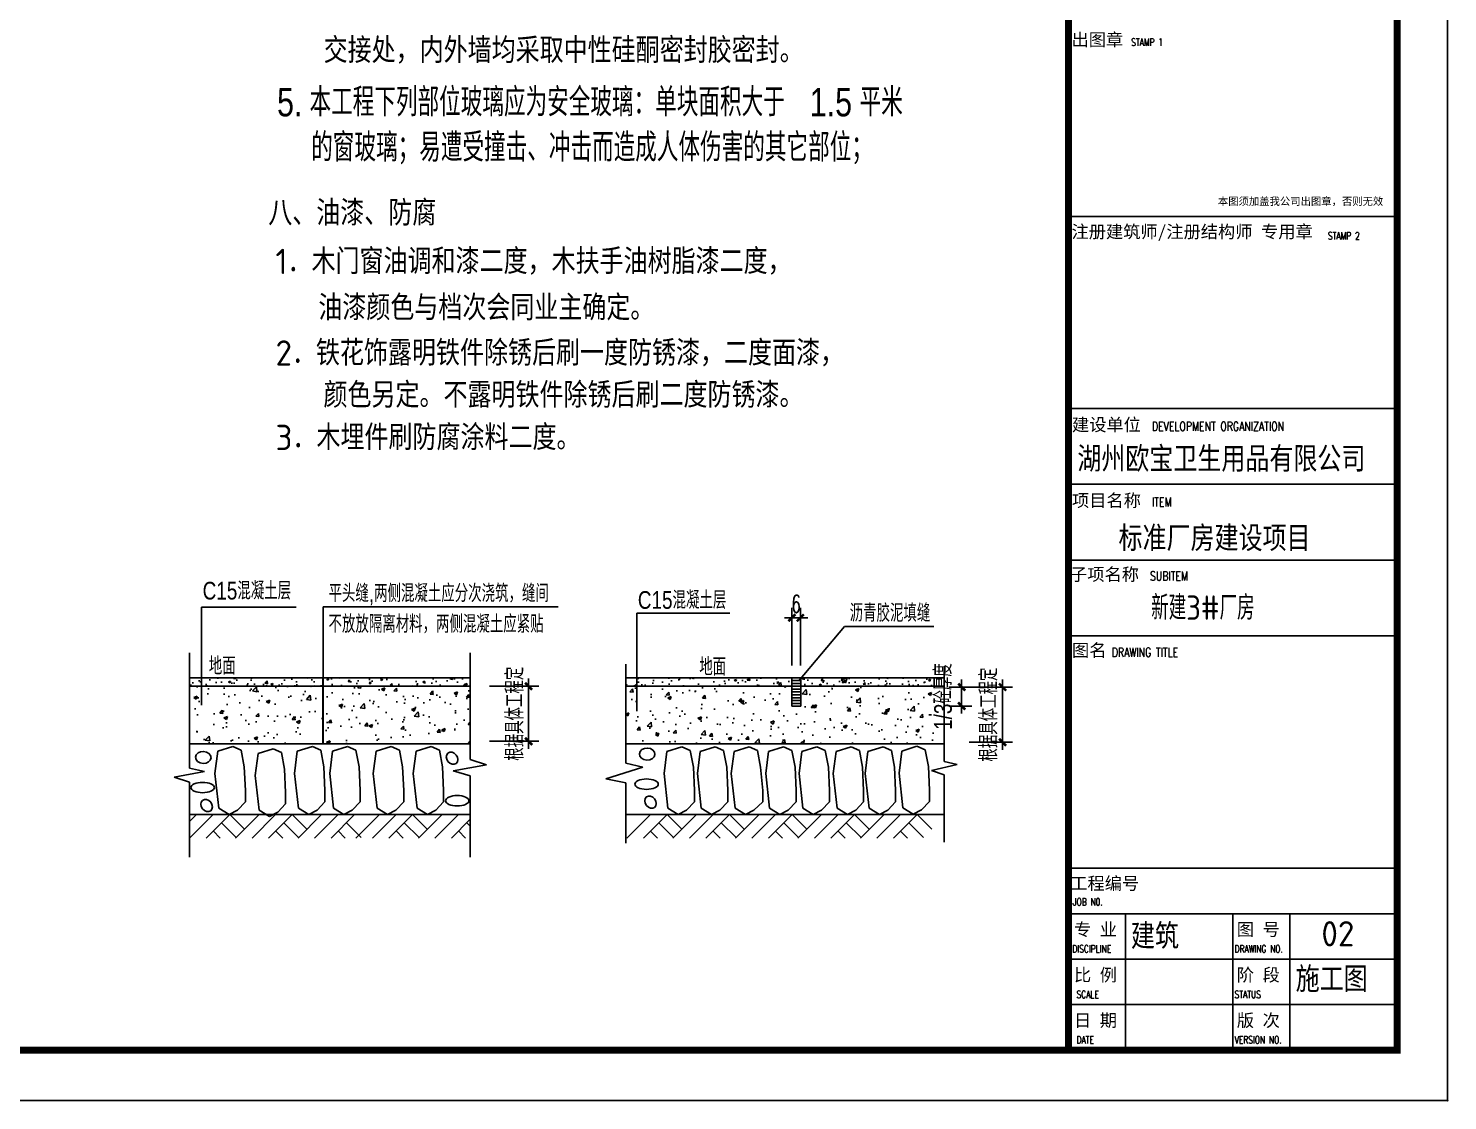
# Model space of a CAD drawing. Extents: x -248860 to 1018944, y -1060852 to 188626.
# Drawn here: x -115309 to -87223, y 19053 to 40278 of the extents above; entities that cross this region are included whole.
import ezdxf
from ezdxf.enums import TextEntityAlignment as Align

# ---------------------------------------------------------------- set-up
doc = ezdxf.new("R2010")
doc.units = 0
doc.header["$LTSCALE"] = 1000
doc.header["$MEASUREMENT"] = 0
doc.linetypes.add('89', pattern=[0])
doc.layers.get('0').update_dxf_attribs({"linetype": 'CONTINUOUS'})
doc.layers.get('Defpoints').update_dxf_attribs({"linetype": 'CONTINUOUS'})
for name, color, linetype in [('PUB_HATCH', 8, 'CONTINUOUS'), ('PUB_TEXT', 7, 'CONTINUOUS'), ('WALL', 6, 'CONTINUOUS'), ('可见线', 7, 'CONTINUOUS'), ('图层1', 53, 'CONTINUOUS'), ('图框', 4, 'CONTINUOUS'), ('尺寸标注', 7, 'CONTINUOUS'), ('粗实线', 3, 'CONTINUOUS')]:
    doc.layers.add(name, color=color, linetype=linetype)
doc.styles.add('_TXT', font='SIMPLEX.shx', dxfattribs={"width": 0.6})
doc.styles.add('iIcon2', font='')
doc.styles.add('MIMI-TKWZ', font='romanc.shx', dxfattribs={"width": 0.75, "oblique": 15, "bigfont": 'bigfont.shx'})
doc.styles.add('S1', font='stand_e1.shx', dxfattribs={"width": 0.8, "bigfont": 'stand_c1.shx'})
doc.styles.get("Standard").update_dxf_attribs({"font": 'GBENOR', "bigfont": 'GBCBIG'})
doc.styles.add('STYLE1', font='tssdeng.shx', dxfattribs={"height": 8, "bigfont": 'tssdchn.shx'})
doc.styles.add('TSSD_REIN', font='tssdeng.shx', dxfattribs={"width": 0.7, "bigfont": 'tssdchn.shx'})
doc.styles.get('iIcon2').set_extended_font_data('SimSun')
doc.dimstyles.new('NORMAL', dxfattribs={"dimtxt": 0.18, "dimasz": 0.18, "dimexe": 0.18, "dimexo": 0.0625, "dimgap": 0.09, "dimtad": 0, "dimtih": 1, "dimtoh": 1, "dimdec": 4, "dimzin": 0, "dimdsep": 46, "dimtxsty": 'Standard', "dimcen": 0.09, "dimadec": 0, "dimazin": 0, "dimtfac": 1, "dimtdec": 4, "dimtofl": 0, "dimtmove": 0, "dimatfit": 3, "dimfxl": 1, "dimtolj": 1, "dimtzin": 0, "dimarcsym": 0})

# ---------------------------------------------------------------- blocks, each defined once
blk = doc.blocks.new('sdfs')
at = {"layer": '图框'}
for p, q in [((907163, 374763), (913663, 374763)), ((907163, 370963), (913663, 370963)), ((907163, 369463), (913663, 369463)), ((907163, 367963), (913663, 367963)), ((907163, 361863), (913663, 361863)), ((907163, 360963), (913663, 360963)), ((908288, 360963), (908288, 358263)), ((910413, 360963), (910413, 358263)), ((911538, 360963), (911538, 358263)), ((907163, 360063), (913663, 360063)), ((907163, 359163), (913663, 359163))]:
    blk.add_line(p, q, dxfattribs=at)
blk.add_lwpolyline([(855263, 357263), (914663, 357263), (914663, 399263), (855263, 399263)], close=True, dxfattribs=at)
at = {"layer": '图框', "const_width": 140}
for points in [[(857763, 398263), (913663, 398263), (913663, 358263), (857763, 358263)], [(913663, 398263), (907163, 398263), (907163, 358263), (913663, 358263)]]:
    blk.add_lwpolyline(points, close=True, dxfattribs=at)
at = {"layer": '图框', "const_width": 35}
for points in [[(907163, 370963), (913663, 370963)], [(907163, 366463), (913663, 366463)]]:
    blk.add_lwpolyline(points, dxfattribs=at)
at = {"layer": '图框'}
blk.add_point((914663, 357263), dxfattribs=at)
at = {"layer": '图框', "style": 'iIcon2'}
for s, height, p in [('出图章', 250, (907221, 378139)), ('本图须加盖我公司出图章，否则无效', 150, (910117, 374990)), ('注册建筑师/注册结构师 专用章', 250, (907221, 374339)), ('建设单位', 250, (907230, 370518)), ('项目名称', 250, (907230, 369018)), ('子项名称', 250, (907192, 367556)), ('图名', 250, (907230, 366053)), ('工程编号', 250, (907196, 361439)), ('专 业', 250, (907269, 360527)), ('图 号', 250, (910491, 360527)), ('比 例', 250, (907269, 359627)), ('阶 段', 250, (910491, 359627)), ('日 期', 250, (907269, 358727)), ('版 次', 250, (910491, 358727))]:
    blk.add_text(s, height=height, dxfattribs=at).set_placement(p)
at = {"layer": '图框', "style": 'MIMI-TKWZ', "width": 0.75}
for s, height, p in [('STAMP 1', 145, (908401, 378142)), ('STAMP 2', 145, (912295, 374309)), ('DEVELOPMENT ORGANIZATION', 180, (908812, 370521)), ('ITEM', 180, (908812, 369021)), ('SUBITEM', 180, (908774, 367559)), ('DRAWING TITLE', 180, (908018, 366049)), ('JOB N0.', 145, (907246, 361124)), ('DISCIPLINE', 145, (907237, 360194)), ('DRAWING NO.', 145, (910447, 360194)), ('SCALE', 145, (907319, 359294)), ('STATUS', 145, (910447, 359294)), ('DATE', 145, (907319, 358394)), ('VERSION NO.', 145, (910447, 358394))]:
    blk.add_text(s, height=height, dxfattribs=at).set_placement(p)
blk = doc.blocks.new('_DIMX')
blk.add_line((-150, 0), (150, 0))
at = {"const_width": 50}
blk.add_lwpolyline([(-70, -70), (70, 70)], dxfattribs=at)
blk = doc.blocks.new('*D872')
at = {"layer": 'Defpoints', "color": 0}
for p in [(-97093, 27239), (-97093, 26864), (-96840, 26864)]:
    blk.add_point(p, dxfattribs=at)
at = {"layer": '可见线', "color": 3, "lineweight": -2}
for p, q in [((-97093, 27239), (-96640, 27239)), ((-96840, 27238), (-96840, 26865)), ((-97093, 26864), (-96640, 26864))]:
    blk.add_line(p, q, dxfattribs=at)
for p, rotation in [((-96840, 27239), 90), ((-96840, 26864), 270)]:
    blk.add_blockref('_DIMX', p, dxfattribs=dict(at, rotation=rotation))
at = {"layer": '可见线', "color": 7, "insert": (-97207, 27051), "char_height": 350, "attachment_point": 5, "rotation": 90, "style": 'S1'}
blk.add_mtext('\\A1;1/3砼厚度', dxfattribs=at)
blk = doc.blocks.new('*D873')
at = {"layer": 'Defpoints', "color": 0}
for p in [(-96690, 27239), (-96690, 26148), (-96031, 26148)]:
    blk.add_point(p, dxfattribs=at)
at = {"layer": '可见线', "color": 3, "lineweight": -2}
for p, q in [((-96690, 27239), (-95831, 27239)), ((-96031, 27240), (-96031, 27241)), ((-96031, 27239), (-96031, 26148)), ((-96690, 26148), (-95831, 26148)), ((-96031, 26147), (-96031, 26146))]:
    blk.add_line(p, q, dxfattribs=at)
for p, rotation in [((-96031, 27239), 270), ((-96031, 26148), 90)]:
    blk.add_blockref('_DIMX', p, dxfattribs=dict(at, rotation=rotation))
at = {"layer": '可见线', "color": 7, "insert": (-96306, 26694), "char_height": 350, "attachment_point": 5, "rotation": 90, "style": 'S1'}
blk.add_mtext('\\A1;根据具体工程定', dxfattribs=at)
blk = doc.blocks.new('*D874')
at = {"layer": 'Defpoints', "color": 0, "linetype": '89'}
for p in [(-100032, 28611), (-100199, 27667), (-100032, 27667)]:
    blk.add_point(p, dxfattribs=at)
at = {"layer": '尺寸标注', "color": 3, "linetype": '89', "lineweight": -2}
for p, q in [((-100199, 27667), (-100199, 28811)), ((-100032, 27667), (-100032, 28811)), ((-100200, 28611), (-100201, 28611)), ((-100199, 28611), (-100032, 28611)), ((-100031, 28611), (-100030, 28611))]:
    blk.add_line(p, q, dxfattribs=at)
blk.add_blockref('_DIMX', (-100199, 28611), dxfattribs=at)
at = {"layer": '尺寸标注', "color": 3, "linetype": '89', "lineweight": -2, "rotation": 180}
blk.add_blockref('_DIMX', (-100032, 28611), dxfattribs=at)
at = {"layer": '尺寸标注', "color": 7, "linetype": '89', "insert": (-100116, 28886), "char_height": 350, "attachment_point": 5, "style": '_TXT'}
blk.add_mtext('\\A1;6', dxfattribs=at)
blk = doc.blocks.new('*D875')
at = {"layer": 'Defpoints', "color": 0}
for p in [(-106182, 27256), (-106182, 26166), (-105409, 26166)]:
    blk.add_point(p, dxfattribs=at)
at = {"layer": '可见线', "color": 3, "lineweight": -2}
for p, q in [((-106182, 27256), (-105209, 27256)), ((-105409, 27257), (-105409, 27258)), ((-105409, 27256), (-105409, 26166)), ((-106182, 26166), (-105209, 26166)), ((-105409, 26165), (-105409, 26164))]:
    blk.add_line(p, q, dxfattribs=at)
for p, rotation in [((-105409, 27256), 270), ((-105409, 26166), 90)]:
    blk.add_blockref('_DIMX', p, dxfattribs=dict(at, rotation=rotation))
at = {"layer": '可见线', "color": 7, "insert": (-105684, 26711), "char_height": 350, "attachment_point": 5, "rotation": 90, "style": 'S1'}
blk.add_mtext('\\A1;根据具体工程定', dxfattribs=at)

msp = doc.modelspace()

# ---------------------------------------------------------------- hatches: boundary and pattern name
at = {"layer": 'PUB_HATCH'}
h = msp.add_hatch(dxfattribs=at)
h.set_pattern_fill('AN33C', color=4, scale=583.31, style=0)
h.set_pattern_definition([(50, (-341993.94, 355520.5), (418.38504, -36.60395), [43.74825, -481.23075]), (355, (-341993.94, 355520.5), (-80.93504, 438.7612), [34.9986, -384.9846]), (100.4514, (-341959.08, 355517.44), (337.4503, 402.15698), [37.1803, -408.9832]), (46.1842, (-341993.94, 355637.15), (622.5324, -96.5489), [65.6224, -721.8461]), (96.6356, (-341942.07, 355629.1), (545.1981, 568.2127), [55.7704, -613.4747]), (351.1842, (-341993.94, 355637.15), (545.1977, 568.2131), [52.4979, -577.4769]), (21, (-341935.6, 355608), (348.18185, -234.85163), [43.74825, -481.23075]), (326, (-341935.6, 355608), (141.92827, 422.98727), [34.9986, -384.9846]), (71.4514, (-341906.6, 355588.4), (490.11026, 188.13526), [37.1803, -408.9832]), (37.5, (-341993.94, 355520.49), (7.092965, 194.180314), [0, -380.31812, 0, -390.8177, 0, -386.44288]), (7.5, (-341993.94, 355520.49), (153.45109, 230.0643), [0, -222.82442, 0, -371.56847, 0, -147.28578]), (327.5, (-342124.02, 355520.49), (311.383965, -13.15648), [0, -145.8275, 0, -454.9818, 0, -603.72585]), (317.5, (-342182.35, 355520.5), (340.17832, 58.39224), [0, -189.57575, 0, -302.15458, 0, -428.73285])])
h.paths.add_polyline_path([(-109478.3, 27424.1), (-109478.3, 27256.1), (-106563.5, 27256.1), (-106563.5, 27424.1)])
h.paths.add_polyline_path([(-106669.7, 27302.3), (-106663.9, 27270.7), (-106694.1, 27273.3)], flags=16)
h.paths.add_polyline_path([(-112119, 27424.1), (-112119, 27256.1), (-109478.3, 27256.1), (-109478.3, 27424.1)])
h = msp.add_hatch(dxfattribs=at)
h.set_pattern_fill('AN33C', color=4, scale=1000, style=0)
h.set_pattern_definition([(50, (-106506.86, -19598.3), (717.26, -62.752), [75, -825]), (355, (-106506.86, -19598.3), (-138.751, 752.192), [60, -660]), (100.4514, (-106447.1, -19603.55), (578.509, 689.44), [63.74, -701.142]), (46.1842, (-106506.9, -19398.3), (1067.241, -165.519), [112.5, -1237.5]), (96.6356, (-106417.9, -19412.1), (934.663, 974.118), [95.61, -1051.713]), (351.1842, (-106506.9, -19398.3), (934.662, 974.119), [90, -990]), (21, (-106406.86, -19448.3), (596.907, -402.619), [75, -825]), (326, (-106406.86, -19448.3), (243.315, 725.15), [60, -660]), (71.4514, (-106357.1, -19481.9), (840.223, 322.53), [63.74, -701.142]), (37.5, (-106506.86, -19598.32), (12.1599, 332.8939), [0, -652, 0, -670, 0, -662.5]), (7.5, (-106506.86, -19598.3), (263.0695, 394.4117), [0, -382, 0, -637, 0, -252.5]), (327.5, (-106729.86, -19598.32), (533.8224, -22.5549), [0, -250, 0, -780, 0, -1035]), (317.5, (-106829.86, -19598.3), (583.186, 100.105), [0, -325, 0, -518, 0, -735])])
h.paths.add_polyline_path([(-112119, 27256.1), (-112119, 26117.5), (-109478.3, 26117.5), (-109478.3, 27256.1)])
h.paths.add_polyline_path([(-106611.8, 26117.5), (-106563.5, 26165.8), (-106563.5, 27256.1), (-109478.3, 27256.1), (-109478.3, 26117.5)])
h = msp.add_hatch(dxfattribs=at)
h.set_pattern_fill('AN33C', color=4, scale=583.31, style=0)
h.set_pattern_definition([(50, (-110303.62, -19614), (418.385, -36.604), [43.7483, -481.2308]), (355, (-110303.62, -19614), (-80.935, 438.7612), [34.9986, -384.9846]), (100.4514, (-110268.76, -19617.05), (337.4503, 402.157), [37.1803, -408.9832]), (46.1842, (-110303.6, -19497.34), (622.5324, -96.549), [65.622, -721.846]), (96.6356, (-110251.75, -19505.4), (545.198, 568.213), [55.7704, -613.475]), (351.1842, (-110303.6, -19497.34), (545.198, 568.213), [52.498, -577.477]), (21, (-110245.3, -19526.5), (348.1819, -234.8516), [43.7483, -481.2308]), (326, (-110245.3, -19526.5), (141.9283, 422.9873), [34.9986, -384.9846]), (71.4514, (-110216.28, -19546.08), (490.1103, 188.1353), [37.1803, -408.9832]), (37.5, (-110303.62, -19614), (7.09297, 194.1803), [0, -380.3181, 0, -390.8177, 0, -386.4429]), (7.5, (-110303.62, -19614), (153.4511, 230.0643), [0, -222.8244, 0, -371.5685, 0, -147.2858]), (327.5, (-110433.7, -19614), (311.38397, -13.1565), [0, -145.8275, 0, -454.9818, 0, -603.7259]), (317.5, (-110492.03, -19614), (340.1783, 58.3922), [0, -189.5757, 0, -302.1546, 0, -428.7328])])
h.paths.add_polyline_path([(-103487, 27421.5), (-103487, 27254.4), (-100199.1, 27254.4), (-100199.1, 27421.5)])
h.paths.add_polyline_path([(-100021.4, 27421.5), (-100021.4, 27254.4), (-97185.9, 27254.4), (-97185.6, 27421.5)])
h = msp.add_hatch(dxfattribs=at)
h.set_pattern_fill('AN33C', color=4, scale=1749.93, style=0)
h.set_pattern_definition([(50, (-320971.5, 355528.3), (1255.155, -109.8118), [131.2448, -1443.6923]), (355, (-320971.5, 355528.3), (-242.805, 1316.2836), [104.996, -1154.954]), (100.4514, (-320867, 355519.1), (1012.351, 1206.471), [111.541, -1226.9496]), (46.1842, (-320971.5, 355878.3), (1867.597, -289.6467), [196.867, -2165.538]), (96.6356, (-320816, 355854.1), (1635.594, 1704.638), [167.311, -1840.424]), (351.1842, (-320971.5, 355878.3), (1635.593, 1704.639), [157.494, -1732.431]), (21, (-320796.6, 355790.8), (1044.5456, -704.555), [131.2448, -1443.6923]), (326, (-320796.6, 355790.8), (425.785, 1268.962), [104.996, -1154.954]), (71.4514, (-320709.5, 355732.1), (1470.3308, 564.4058), [111.541, -1226.9496]), (37.5, (-320971.55, 355528.3), (21.2789, 582.54094), [0, -1140.9544, 0, -1172.4531, 0, -1159.3286]), (7.5, (-320971.55, 355528.3), (460.3533, 690.1929), [0, -668.4733, 0, -1114.7054, 0, -441.8573]), (327.5, (-321361.8, 355528.3), (934.1519, -39.46945), [0, -437.4825, 0, -1364.9454, 0, -1811.1776]), (317.5, (-321536.8, 355528.3), (1020.535, 175.1767), [0, -568.7273, 0, -906.4637, 0, -1286.1986])])
h.paths.add_polyline_path([(-100199.1, 27254.4), (-100199.1, 27421.5), (-103487, 27421.5), (-103487, 27254.4)])
h.paths.add_polyline_path([(-97185.9, 27254.4), (-97185.6, 27421.5), (-100021.4, 27421.5), (-100021.4, 27254.4)])
h = msp.add_hatch(dxfattribs=at)
h.set_pattern_fill('AN33C', color=4, scale=1000, style=0)
h.set_pattern_definition([(50, (-110303.6, -19614), (717.26, -62.752), [75, -825]), (355, (-110303.6, -19614), (-138.751, 752.192), [60, -660]), (100.4514, (-110243.85, -19619.2), (578.509, 689.44), [63.74, -701.142]), (46.1842, (-110303.6, -19414), (1067.241, -165.519), [112.5, -1237.5]), (96.6356, (-110214.7, -19427.8), (934.663, 974.118), [95.61, -1051.713]), (351.1842, (-110303.6, -19414), (934.662, 974.119), [90, -990]), (21, (-110203.6, -19464), (596.907, -402.619), [75, -825]), (326, (-110203.6, -19464), (243.315, 725.15), [60, -660]), (71.4514, (-110153.9, -19497.56), (840.223, 322.5305), [63.74, -701.142]), (37.5, (-110303.62, -19614), (12.1599, 332.8939), [0, -652, 0, -670, 0, -662.5]), (7.5, (-110303.62, -19614), (263.0695, 394.4117), [0, -382, 0, -637, 0, -252.5]), (327.5, (-110526.62, -19614), (533.8224, -22.5549), [0, -250, 0, -780, 0, -1035]), (317.5, (-110626.62, -19614), (583.186, 100.105), [0, -325, 0, -518, 0, -735])])
h.paths.add_polyline_path([(-100021.4, 26114.9), (-97188.1, 26114.9), (-97185.9, 27254.4), (-100021.4, 27254.4), (-100021.4, 26912.4), (-100114.7, 26912.4), (-100199.1, 26912.4), (-100199.1, 27254.4), (-103487, 27254.4), (-103487, 26114.9)])
h = msp.add_hatch(dxfattribs=at)
h.set_pattern_fill('LINE', color=4, scale=466.648, style=0)
h.set_pattern_definition([(0, (986584.247, -2678899.533), (0, 58.331), [])])
h.paths.add_polyline_path([(-100199.1, 27254.4), (-100021.4, 27254.4), (-100021.4, 27421.5), (-100199.1, 27421.5)])
h = msp.add_hatch(dxfattribs=at)
h.set_pattern_fill('LINE', color=4, scale=466.648, style=0)
h.set_pattern_definition([(0, (986584.247, -2679008.26), (0, 58.331), [])])
h.paths.add_polyline_path([(-100114.7, 27145.7), (-100021.4, 27145.7), (-100021.4, 27312.8), (-100114.7, 27312.8)])
h = msp.add_hatch(dxfattribs=at)
h.set_pattern_fill('LINE', color=4, scale=466.648, style=0)
h.set_pattern_definition([(0, (986584.247, -2679066.593), (0, 58.331), [])])
h.paths.add_polyline_path([(-100114.7, 27087.4), (-100021.4, 27087.4), (-100021.4, 27254.4), (-100114.7, 27254.4)])
h = msp.add_hatch(dxfattribs=at)
h.set_pattern_fill('LINE', color=4, scale=466.648, style=0)
h.set_pattern_definition([(0, (986584.247, -2679179.375), (0, 58.331), [])])
h.paths.add_polyline_path([(-100114.7, 26974.6), (-100021.4, 26974.6), (-100021.4, 27141.6), (-100114.7, 27141.6)])

# ---------------------------------------------------------------- linework, layer by layer
for p, q in [((-106694.1, 27273.3), (-106671.6, 27300.1)), ((-106694.1, 27273.3), (-106666.2, 27270.9)), ((-106664.1, 27271.7), (-106669.5, 27301)), ((-106611.8, 26117.5), (-106563.5, 26165.8))]:
    msp.add_line(p, q)
at = {"layer": 'PUB_HATCH', "color": 4}
for p, q in [((-112119, 27919.8), (-112119, 25635.4)), ((-106563.5, 27919.8), (-106563.5, 25804.9)), ((-103487, 27694.3), (-103487, 25736.3)), ((-97185.1, 27651.2), (-97188.8, 25769.1)), ((-112119, 27424.1), (-106563.5, 27424.1)), ((-103487, 27421.5), (-97185.1, 27421.5)), ((-100199.1, 27421.5), (-100199.1, 26863.8)), ((-100114.7, 27258.5), (-100199.1, 27258.5)), ((-100021.4, 27421.5), (-100021.4, 26863.8)), ((-100199.1, 27200.2), (-100114.7, 27200.2)), ((-100114.7, 27141.8), (-100199.1, 27141.8)), ((-100114.7, 27087.4), (-100199.1, 27087.4)), ((-100114.7, 27029), (-100199.1, 27029)), ((-100199.1, 26970.7), (-100021.4, 26970.7)), ((-100021.4, 26912.4), (-100199.1, 26912.4)), ((-100021.4, 26863.8), (-100199.1, 26863.8)), ((-111561.9, 25967.5), (-111616.3, 25529.4)), ((-111262.8, 26060.2), (-111561.9, 25967.5)), ((-111097.8, 25988.1), (-111262.8, 26060.2)), ((-111035.9, 25658.2), (-111097.8, 25988.1)), ((-110765, 25926.2), (-110819.4, 25488.2)), ((-110465.9, 26019), (-110765, 25926.2)), ((-110300.9, 25946.8), (-110465.9, 26019)), ((-110239, 25616.9), (-110300.9, 25946.8)), ((-109987.3, 25967.5), (-110041.7, 25529.4)), ((-109688.2, 26060.2), (-109987.3, 25967.5)), ((-109523.2, 25988.1), (-109688.2, 26060.2)), ((-109461.3, 25658.2), (-109523.2, 25988.1)), ((-109291.5, 25967.5), (-109345.9, 25529.4)), ((-108992.4, 26060.2), (-109291.5, 25967.5)), ((-108827.4, 25988.1), (-108992.4, 26060.2)), ((-108765.5, 25658.2), (-108827.4, 25988.1)), ((-108429.1, 25967.5), (-108483.5, 25529.4)), ((-108130, 26060.2), (-108429.1, 25967.5)), ((-107964.9, 25988.1), (-108130, 26060.2)), ((-107903, 25658.2), (-107964.9, 25988.1)), ((-107638.3, 25967.5), (-107692.7, 25529.4)), ((-107339.2, 26060.2), (-107638.3, 25967.5)), ((-107174.2, 25988.1), (-107339.2, 26060.2)), ((-107112.3, 25658.2), (-107174.2, 25988.1)), ((-102675.1, 25964.9), (-102729.5, 25526.8)), ((-102376, 26057.6), (-102675.1, 25964.9)), ((-102211, 25985.5), (-102376, 26057.6)), ((-102149.1, 25655.6), (-102211, 25985.5)), ((-102015, 25964.9), (-102069.4, 25526.8)), ((-101715.9, 26057.6), (-102015, 25964.9)), ((-101550.9, 25985.5), (-101715.9, 26057.6)), ((-101489, 25655.6), (-101550.9, 25985.5)), ((-101344.6, 25964.9), (-101399, 25526.8)), ((-101045.5, 26057.6), (-101344.6, 25964.9)), ((-100880.4, 25985.5), (-101045.5, 26057.6)), ((-100818.6, 25655.6), (-100880.4, 25985.5)), ((-100663, 25964.9), (-100717.4, 25526.8)), ((-100363.9, 26057.6), (-100663, 25964.9)), ((-100198.9, 25985.5), (-100363.9, 26057.6)), ((-100137, 25655.6), (-100198.9, 25985.5)), ((-100003.7, 25964.9), (-100058.1, 25526.8)), ((-99704.6, 26057.6), (-100003.7, 25964.9)), ((-99539.6, 25985.5), (-99704.6, 26057.6)), ((-99477.7, 25655.6), (-99539.6, 25985.5)), ((-99326.5, 25964.9), (-99380.9, 25526.8)), ((-99027.4, 26057.6), (-99326.5, 25964.9)), ((-98862.3, 25985.5), (-99027.4, 26057.6)), ((-98800.5, 25655.6), (-98862.3, 25985.5)), ((-98693.8, 25964.9), (-98748.2, 25526.8)), ((-98394.7, 26057.6), (-98693.8, 25964.9)), ((-98229.7, 25985.5), (-98394.7, 26057.6)), ((-98167.8, 25655.6), (-98229.7, 25985.5)), ((-98025.2, 25973.5), (-98079.5, 25535.5)), ((-97726, 26066.3), (-98025.2, 25973.5)), ((-97561, 25994.1), (-97726, 26066.3)), ((-97499.1, 25664.2), (-97561, 25994.1)), ((-111822.1, 25565.7), (-112423.6, 25457)), ((-112119, 25635.4), (-111822.1, 25565.7)), ((-111015.2, 25194.3), (-111035.9, 25658.2)), ((-110218.4, 25153), (-110239, 25616.9)), ((-109440.7, 25194.3), (-109461.3, 25658.2)), ((-108744.9, 25194.3), (-108765.5, 25658.2)), ((-107882.4, 25194.3), (-107903, 25658.2)), ((-107091.7, 25194.3), (-107112.3, 25658.2)), ((-106241.9, 25697.5), (-106904.4, 25580.6)), ((-106904.4, 25580.6), (-106563.5, 25483)), ((-106563.5, 25804.9), (-106241.9, 25697.5)), ((-103147.8, 25651.9), (-103883.2, 25421.4)), ((-103487, 25736.3), (-103147.8, 25651.9)), ((-102128.4, 25191.7), (-102149.1, 25655.6)), ((-101468.3, 25191.7), (-101489, 25655.6)), ((-100777.4, 25191.7), (-100818.6, 25655.6)), ((-100116.4, 25191.7), (-100137, 25655.6)), ((-99457.1, 25191.7), (-99477.7, 25655.6)), ((-98779.8, 25191.7), (-98800.5, 25655.6)), ((-98147.2, 25191.7), (-98167.8, 25655.6)), ((-97478.5, 25200.3), (-97499.1, 25664.2)), ((-96928.5, 25708.4), (-97438, 25585.7)), ((-97438, 25585.7), (-97185.1, 25502.9)), ((-97188.8, 25769.1), (-96928.5, 25708.4)), ((-112423.6, 25457), (-112119, 25358.3)), ((-112119, 25358.3), (-112119, 23875.5)), ((-111616.3, 25529.4), (-111541.3, 24843.7)), ((-110819.4, 25488.2), (-110744.4, 24802.5)), ((-110041.7, 25529.4), (-109966.7, 24843.7)), ((-109345.9, 25529.4), (-109270.9, 24843.7)), ((-108483.5, 25529.4), (-108408.4, 24843.7)), ((-107692.7, 25529.4), (-107617.7, 24843.7)), ((-106563.5, 25483), (-106563.5, 23875.5)), ((-103883.2, 25421.4), (-103487, 25340.9)), ((-103487, 25340.9), (-103487, 24146.8)), ((-102729.5, 25526.8), (-102654.5, 24841.1)), ((-102069.4, 25526.8), (-101994.4, 24841.1)), ((-101399, 25526.8), (-101324, 24841.1)), ((-100717.4, 25526.8), (-100642.4, 24841.1)), ((-100058.1, 25526.8), (-99983.1, 24841.1)), ((-99380.9, 25526.8), (-99305.9, 24841.1)), ((-98748.2, 25526.8), (-98673.2, 24841.1)), ((-98079.5, 25535.5), (-98004.5, 24849.8)), ((-97185.1, 25502.9), (-97185.1, 24171.7)), ((-111015.2, 24967.5), (-111015.2, 25194.3)), ((-110218.4, 24926.2), (-110218.4, 25153)), ((-109440.7, 24967.5), (-109440.7, 25194.3)), ((-108744.9, 24967.5), (-108744.9, 25194.3)), ((-107882.4, 24967.5), (-107882.4, 25194.3)), ((-107091.7, 24967.5), (-107091.7, 25194.3)), ((-102128.4, 24964.9), (-102128.4, 25191.7)), ((-101468.3, 24964.9), (-101468.3, 25191.7)), ((-100777.4, 24964.9), (-100777.4, 25191.7)), ((-100116.4, 24964.9), (-100116.4, 25191.7)), ((-99457.1, 24964.9), (-99457.1, 25191.7)), ((-98779.8, 24964.9), (-98779.8, 25191.7)), ((-98147.2, 24964.9), (-98147.2, 25191.7)), ((-97478.5, 24973.5), (-97478.5, 25200.3)), ((-112119, 24250.9), (-111652.3, 24717.5)), ((-112119, 24577.5), (-111979, 24717.5)), ((-111792.3, 24250.9), (-111325.7, 24717.5)), ((-111541.3, 24843.7), (-111336.3, 24717.5)), ((-111336.3, 24717.5), (-111170, 24802.5)), ((-111325.7, 24717.5), (-111034, 24425.9)), ((-111209, 24250.9), (-110742.4, 24717.5)), ((-111170, 24802.5), (-111015.2, 24967.5)), ((-110882.4, 24250.9), (-110415.7, 24717.5)), ((-110744.4, 24802.5), (-110539.4, 24676.3)), ((-110555.7, 24250.9), (-110089.1, 24717.5)), ((-110539.4, 24676.3), (-110373.1, 24761.3)), ((-110373.1, 24761.3), (-110218.4, 24926.2)), ((-110089.1, 24717.5), (-109797.4, 24425.9)), ((-109972.4, 24250.9), (-109505.7, 24717.5)), ((-109966.7, 24843.7), (-109761.7, 24717.5)), ((-109761.7, 24717.5), (-109595.4, 24802.5)), ((-109645.7, 24250.9), (-109179.1, 24717.5)), ((-109595.4, 24802.5), (-109440.7, 24967.5)), ((-109319.1, 24250.9), (-108852.4, 24717.5)), ((-109270.9, 24843.7), (-109065.9, 24717.5)), ((-109065.9, 24717.5), (-108899.6, 24802.5)), ((-108899.6, 24802.5), (-108744.9, 24967.5)), ((-108826.9, 24250.9), (-108360.3, 24717.5)), ((-108500.3, 24250.9), (-108033.6, 24717.5)), ((-108408.4, 24843.7), (-108203.5, 24717.5)), ((-108203.5, 24717.5), (-108037.1, 24802.5)), ((-108173.6, 24250.9), (-107707, 24717.5)), ((-108037.1, 24802.5), (-107882.4, 24967.5)), ((-107707, 24717.5), (-107415.3, 24425.9)), ((-107617.7, 24843.7), (-107412.7, 24717.5)), ((-107590.3, 24250.9), (-107123.7, 24717.5)), ((-107412.7, 24717.5), (-107246.4, 24802.5)), ((-107263.7, 24250.9), (-106797, 24717.5)), ((-107246.4, 24802.5), (-107091.7, 24967.5)), ((-102654.5, 24841.1), (-102449.5, 24714.9)), ((-102449.5, 24714.9), (-102283.2, 24799.9)), ((-102283.2, 24799.9), (-102128.4, 24964.9)), ((-101994.4, 24841.1), (-101789.4, 24714.9)), ((-101789.4, 24714.9), (-101623.1, 24799.9)), ((-101623.1, 24799.9), (-101468.3, 24964.9)), ((-101324, 24841.1), (-101119, 24714.9)), ((-101119, 24714.9), (-100952.6, 24799.9)), ((-100952.6, 24799.9), (-100777.4, 24964.9)), ((-100642.4, 24841.1), (-100437.4, 24714.9)), ((-100437.4, 24714.9), (-100271.1, 24799.9)), ((-100271.1, 24799.9), (-100116.4, 24964.9)), ((-99983.1, 24841.1), (-99778.1, 24714.9)), ((-99778.1, 24714.9), (-99611.8, 24799.9)), ((-99611.8, 24799.9), (-99457.1, 24964.9)), ((-99305.9, 24841.1), (-99100.9, 24714.9)), ((-99100.9, 24714.9), (-98934.5, 24799.9)), ((-98934.5, 24799.9), (-98779.8, 24964.9)), ((-98673.2, 24841.1), (-98468.2, 24714.9)), ((-98468.2, 24714.9), (-98301.9, 24799.9)), ((-98301.9, 24799.9), (-98147.2, 24964.9)), ((-98004.5, 24849.8), (-97799.6, 24723.6)), ((-97799.6, 24723.6), (-97633.2, 24808.5)), ((-97633.2, 24808.5), (-97478.5, 24973.5)), ((-111489, 24554.2), (-111197.3, 24262.6)), ((-110252.4, 24554.2), (-109960.7, 24262.6)), ((-109015.8, 24554.2), (-108724.1, 24262.6)), ((-107870.3, 24554.2), (-107578.6, 24262.6)), ((-106937, 24250.9), (-106563.5, 24624.4)), ((-106633.7, 24554.2), (-106563.5, 24484)), ((-103462.9, 24248.3), (-102996.2, 24714.9)), ((-103136.2, 24248.3), (-102669.6, 24714.9)), ((-102832.9, 24551.6), (-102541.2, 24259.9)), ((-102669.6, 24714.9), (-102377.9, 24423.3)), ((-102552.9, 24248.3), (-102086.3, 24714.9)), ((-102226.3, 24248.3), (-101759.6, 24714.9)), ((-101899.6, 24248.3), (-101433, 24714.9)), ((-101596.3, 24551.6), (-101304.6, 24259.9)), ((-101433, 24714.9), (-101141.3, 24423.3)), ((-101316.3, 24248.3), (-100849.6, 24714.9)), ((-100989.6, 24248.3), (-100523, 24714.9)), ((-100663, 24248.3), (-100196.3, 24714.9)), ((-100359.7, 24551.6), (-100068, 24259.9)), ((-100196.3, 24714.9), (-99904.7, 24423.3)), ((-100079.7, 24248.3), (-99613, 24714.9)), ((-99753, 24248.3), (-99286.4, 24714.9)), ((-99426.4, 24248.3), (-98959.7, 24714.9)), ((-99123.1, 24551.6), (-98831.4, 24259.9)), ((-98959.7, 24714.9), (-98668.1, 24423.3)), ((-98843.1, 24248.3), (-98376.4, 24714.9)), ((-98516.4, 24248.3), (-98049.8, 24714.9)), ((-98189.8, 24248.3), (-97723.1, 24714.9)), ((-97886.4, 24551.6), (-97594.8, 24259.9)), ((-97723.1, 24714.9), (-97431.5, 24423.3)), ((-111652.3, 24390.9), (-111512.3, 24250.9)), ((-110415.7, 24390.9), (-110275.7, 24250.9)), ((-109179.1, 24390.9), (-109039.1, 24250.9)), ((-108033.6, 24390.9), (-107893.6, 24250.9)), ((-106797, 24390.9), (-106657, 24250.9)), ((-102996.2, 24388.3), (-102856.2, 24248.3)), ((-101759.6, 24388.3), (-101619.6, 24248.3)), ((-100523, 24388.3), (-100383, 24248.3)), ((-99286.4, 24388.3), (-99146.4, 24248.3)), ((-98049.8, 24388.3), (-97909.8, 24248.3))]:
    msp.add_line(p, q, dxfattribs=at)
for centre, major_axis, ratio in [((-111847.5, 25847.3), (153.2, -7), 0.77426), ((-106924.8, 25830.6), (81, -102.5), 0.7857201), ((-103062.4, 25914), (153.2, -7), 0.77426), ((-111861.1, 25250.8), (231.9, 0), 0.4418608), ((-103075.9, 25317.5), (231.9, 0), 0.4418608), ((-111782.3, 24894.5), (81, -102.5), 0.7857201), ((-106822.3, 24989.4), (231.9, 0), 0.4418608), ((-102997.1, 24961.1), (81, -102.5), 0.7857201)]:
    msp.add_ellipse(centre, major_axis=major_axis, ratio=ratio, dxfattribs=at)
at = {"layer": 'PUB_TEXT'}
msp.add_line((-103270.1, 26762.6), (-103270.1, 28699.1), dxfattribs=at)
at = {"layer": 'WALL'}
for p, q in [((-112119, 27256.1), (-106563.5, 27256.1)), ((-109478.3, 27424.1), (-109478.3, 26117.5)), ((-109478.3, 27424.1), (-109478.3, 26117.5)), ((-103487, 27254.4), (-100199.1, 27254.4)), ((-100021.4, 27254.4), (-97185.1, 27254.4)), ((-112119, 26117.5), (-109478.3, 26117.5)), ((-109478.3, 26117.5), (-106563.5, 26117.5)), ((-103487, 26114.9), (-100021.4, 26114.9)), ((-100021.4, 26114.9), (-97185.1, 26114.9)), ((-112119, 24717.5), (-106563.5, 24717.5)), ((-103487, 24714.9), (-97185.1, 24714.9))]:
    msp.add_line(p, q, dxfattribs=at)
at = {"layer": '可见线'}
for p, q in [((-111882.2, 26883.1), (-111882.2, 28819.6)), ((-111882.2, 28819.6), (-110008.8, 28819.6)), ((-104825.4, 28827.3), (-109478.3, 28827.3)), ((-109478.3, 28827.3), (-109478.3, 27262.7)), ((-103270.1, 28699.1), (-101425.3, 28699.1)), ((-99156.3, 28436.1), (-100068, 27357.9)), ((-99156.3, 28436.1), (-97390, 28436.1))]:
    msp.add_line(p, q, dxfattribs=at)
at = {"layer": '粗实线', "const_width": 43.2}
msp.add_lwpolyline([(-109478.3, 27439.1), (-109478.3, 26117.5)], dxfattribs=at)

# ---------------------------------------------------------------- block references
at = {"layer": 'WALL'}
msp.add_blockref('sdfs', (-1001886.5, -338210), dxfattribs=at)

# ---------------------------------------------------------------- texts
at = {"layer": 'PUB_TEXT', "style": 'STYLE1'}
for s, p in [('湖州欧宝卫生用品有限公司', (-94550.7, 31750.9)), ('标准厂房建设项目', (-93735.4, 30180)), ('建筑', (-93490.2, 22305.8)), ('02', (-89721, 22356)), ('施工图', (-90230.1, 21452.8))]:
    msp.add_text(s, height=500, dxfattribs=at).set_placement(p, align=Align.MIDDLE_LEFT)
at = {"layer": '可见线', "style": 'S1', "width": 0.8}
for s, p in [('C15混凝土层', (-111860.6, 28972.5)), ('平头缝,两侧混凝土应分次浇筑，缝间', (-109369.5, 28921.7)), ('C15混凝土层', (-103248.4, 28788.3)), ('不放放隔离材料，两侧混凝土应紧贴', (-109369.5, 28313.5)), ('沥青胶泥填缝', (-99055.9, 28531.7)), (' 地面', (-111842.7, 27484.1)), (' 地面', (-102136.6, 27468))]:
    msp.add_text(s, height=350, dxfattribs=at).set_placement(p)
at = {"layer": '图层1'}
msp.add_text('新建3#厂房', height=482.27, dxfattribs=at).set_placement((-93089.9, 28569.9))
at = {"layer": '图框', "style": 'TSSD_REIN'}
for s, p in [('交接处，内外墙均采取中性硅酮密封胶密封。', (-109466, 39593.2, -2460)), ('八、油漆、防腐', (-110561.3, 36374.2, -2460)), ('1．木门窗油调和漆二度，木扶手油树脂漆二度，', (-110418.6, 35415.2, -2460)), ('油漆颜色与档次会同业主确定。', (-109571, 34499.1, -2460)), ('2．铁花饰露明铁件除锈后刷一度防锈漆，二度面漆，', (-110418.6, 33602.6, -2460)), ('颜色另定。不露明铁件除锈后刷二度防锈漆。', (-109469.3, 32769.6, -2460)), ('3．木埋件刷防腐涂料二度。', (-110418.6, 31930.5, -2460))]:
    msp.add_text(s, height=500, dxfattribs=at).set_placement(p)
at = {"layer": '图框', "style": 'S1', "width": 0.8}
for s, p in [('5.', (-110388.1, 38536.3)), ('本工程下列部位玻璃应为安全玻璃：单块面积大于', (-109745.2, 38536.3)), ('1.5', (-99845.2, 38536.3)), ('平米', (-98859.5, 38536.3)), ('的窗玻璃；易遭受撞击、冲击而造成人体伤害的其它部位；', (-109711.8, 37641))]:
    msp.add_text(s, height=562.5, dxfattribs=at).set_placement(p)

# ---------------------------------------------------------------- dimensions: what is measured, and where the dimension line sits
at = {"layer": '可见线'}
for base, p1, p2, picture, middle in [((-105409.5, 26165.8), (-106181.6, 27256.1), (-106181.6, 26165.8), '*D875', (-105684.5, 26710.9)), ((-96030.7, 26148.4), (-96690.4, 27238.7), (-96690.4, 26148.4), '*D873', (-96305.7, 26693.5))]:
    dim = msp.add_linear_dim(base=base, p1=p1, p2=p2, angle=90, text='根据具体工程定', dimstyle='NORMAL', override={"dimtxt": 350, "dimasz": 1, "dimexe": 200, "dimexo": 0, "dimgap": 100, "dimtad": 1, "dimtih": 0, "dimtoh": 0, "dimdec": 0, "dimtxsty": 'S1', "dimblk1": '_DIMX', "dimblk2": '_DIMX', "dimsah": 1, "dimclrd": 3, "dimclre": 3, "dimclrt": 7, "dimtdec": 0, "dimtix": 1, "dimtofl": 1}, dxfattribs=at)
    dim.commit()
    dim.dimension.update_dxf_attribs({"geometry": picture, "text_midpoint": middle})
dim = msp.add_linear_dim(base=(-96840.1, 26863.8), p1=(-97092.6, 27238.7), p2=(-97092.6, 26863.8), angle=90, text='1/3砼厚度', dimstyle='NORMAL', override={"dimtxt": 350, "dimasz": 1, "dimexe": 200, "dimexo": 0, "dimgap": 100, "dimtad": 1, "dimtih": 0, "dimtoh": 0, "dimdec": 0, "dimtxsty": 'S1', "dimblk1": '_DIMX', "dimblk2": '_DIMX', "dimsah": 1, "dimclrd": 3, "dimclre": 3, "dimclrt": 7, "dimtdec": 0, "dimtix": 1, "dimtofl": 1}, dxfattribs=at)
dim.commit()
dim.dimension.update_dxf_attribs({"geometry": '*D872', "text_midpoint": (-96840.1, 27051.2), "dimtype": 160})
at = {"layer": '尺寸标注', "linetype": '89'}
dim = msp.add_linear_dim(base=(-100032.2, 28610.5), p1=(-100199.1, 27667.3), p2=(-100032.2, 27667.3), text='6', dimstyle='NORMAL', override={"dimtxt": 350, "dimasz": 1, "dimexe": 200, "dimexo": 0, "dimgap": 100, "dimtad": 1, "dimtih": 0, "dimtoh": 0, "dimdec": 0, "dimtxsty": '_TXT', "dimblk1": '_DIMX', "dimblk2": '_DIMX', "dimsah": 1, "dimclrd": 3, "dimclre": 3, "dimclrt": 7, "dimtdec": 0, "dimtix": 1, "dimtofl": 1}, dxfattribs=at)
dim.commit()
dim.dimension.update_dxf_attribs({"geometry": '*D874', "text_midpoint": (-100115.7, 28610.5), "dimtype": 160})

doc.saveas('drawing.dxf')
